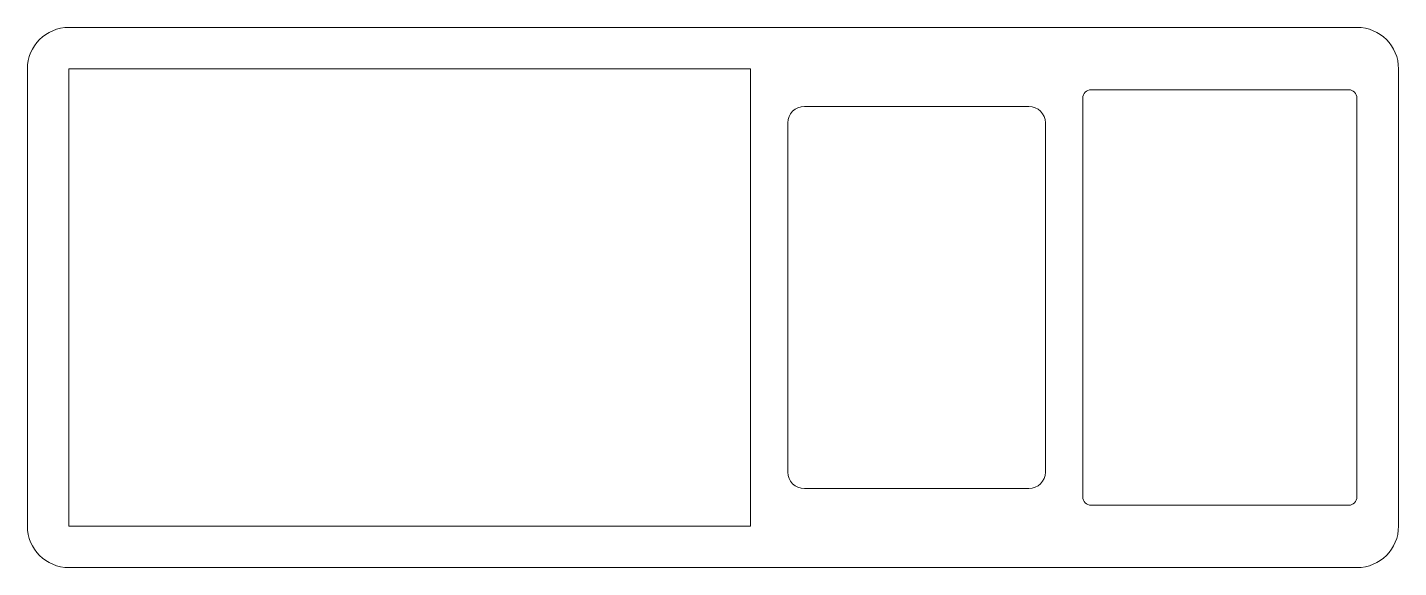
# Model space of a CAD drawing. Header units: millimetres. Extents: x -65 to 100, y -33 to 33.
import ezdxf

# ---------------------------------------------------------------- set-up
doc = ezdxf.new("R2010")
doc.units = ezdxf.units.MM

msp = doc.modelspace()

# ---------------------------------------------------------------- linework, layer by layer
at = {"color": 7, "linetype": 'Continuous', "lineweight": 15}
for p, q in [((94.97, 32.5), (-60.03, 32.5)), ((-65.03, 27.5), (-65.03, -27.5)), ((-60.03, 27.5), (-60.03, -27.5)), ((21.97, 27.5), (-60.03, 27.5)), ((21.97, -27.5), (21.97, 27.5)), ((99.97, -27.5), (99.97, 27.5)), ((93.97, 25), (62.97, 25)), ((61.97, 24), (61.97, -24)), ((94.97, -24), (94.97, 24)), ((55.47, 23), (28.47, 23)), ((26.47, 21), (26.47, -21)), ((57.47, -21), (57.47, 21)), ((28.47, -23), (55.47, -23)), ((62.97, -25), (93.97, -25)), ((-60.03, -27.5), (21.97, -27.5)), ((-60.03, -32.5), (94.97, -32.5))]:
    msp.add_line(p, q, dxfattribs=at)
for centre, radius, start, end in [((-60.03, 27.5), 5, 90, 180), ((94.97, 27.5), 5, 0, 90), ((62.97, 24), 1, 90, 180), ((93.97, 24), 1, 0, 90), ((28.47, 21), 2, 90, 180), ((55.47, 21), 2, 0, 90), ((28.47, -21), 2, 180, 270), ((55.47, -21), 2, 270, 0), ((62.97, -24), 1, 180, 270), ((93.97, -24), 1, 270, 0), ((-60.03, -27.5), 5, 180, 270), ((94.97, -27.5), 5, 270, 0)]:
    msp.add_arc(centre, radius, start, end, dxfattribs=at)

doc.saveas('drawing.dxf')
